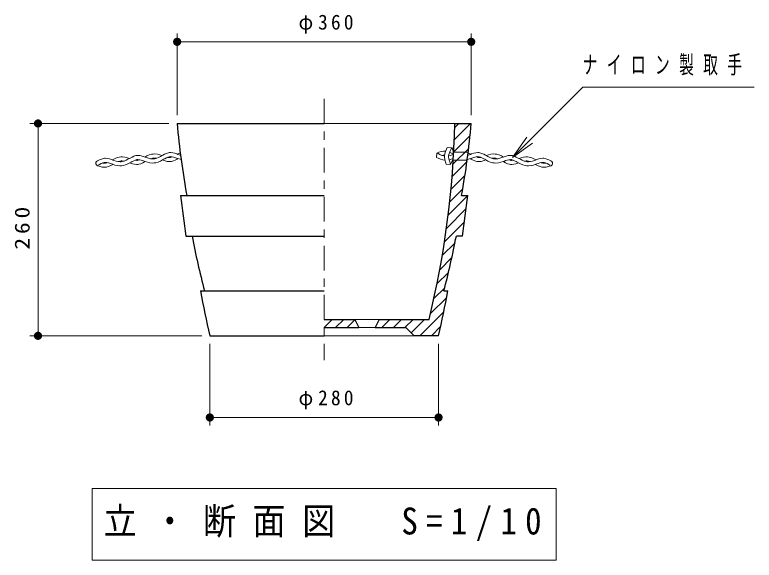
# Model space of a CAD drawing. Units: millimetres on the paper. Extents: x -365 to 12, y -47 to 257.
# Drawn here: x -280 to -189.5, y 63.1 to 129.9 of the extents above; entities that cross this region are included whole.
import ezdxf

# ---------------------------------------------------------------- set-up
doc = ezdxf.new("R2010")
doc.units = ezdxf.units.MM
doc.linetypes.add('USER2', pattern=[6, 3, -1, 1, -1])
doc.layers.add('LY_1', color=7, linetype='Continuous', lineweight=13)
doc.styles.add('ＭＳ ゴシック', font='')
doc.styles.get('ＭＳ ゴシック').set_extended_font_data('MS Gothic')

# ---------------------------------------------------------------- blocks, each defined once
blk = doc.blocks.new('filled_dot')
at = {"color": 0, "linetype": 'Continuous', "lineweight": -2, "const_width": 1.25}
blk.add_lwpolyline([(-0.625, 0, 1), (0.625, 0, 1)], format="xyb", close=True, dxfattribs=at)

msp = doc.modelspace()

# ---------------------------------------------------------------- linework, layer by layer
at = {"layer": 'LY_1'}
for p, q in [((-260.148, 117.586), (-260.148, 127.586)), ((-224.148, 117.586), (-224.148, 127.586)), ((-260.148, 126.586), (-224.148, 126.586)), ((-261.148, 116.586), (-278.184, 116.586)), ((-277.184, 90.586), (-277.184, 116.586)), ((-242.148, 116.586), (-226.148, 116.586)), ((-226.211, 114.615), (-224.239, 116.586)), ((-226.161, 116.079), (-225.653, 116.586)), ((-226.281, 113.13), (-224.284, 115.127)), ((-219.107, 112.422), (-217.339, 114.897)), ((-219.107, 112.422), (-216.985, 114.543)), ((-216.632, 114.189), (-219.107, 112.422)), ((-228.133, 113.084), (-227.84, 113.157)), ((-227.84, 113.157), (-227.531, 113.194)), ((-227.531, 113.194), (-227.326, 113.19)), ((-227.296, 113.174), (-227.381, 112.875)), ((-227.326, 113.19), (-227.294, 113.186)), ((-227.177, 113.453), (-227.296, 113.174)), ((-227.076, 113.649), (-227.177, 113.453)), ((-227.076, 113.649), (-226.532, 113.607)), ((-226.724, 113.241), (-226.823, 113.007)), ((-226.605, 113.472), (-226.724, 113.241)), ((-226.532, 113.607), (-226.605, 113.472)), ((-226.532, 113.607), (-226.418, 113.393)), ((-226.418, 113.393), (-226.345, 113.099)), ((-226.372, 111.625), (-224.458, 113.539)), ((-269.422, 112.233), (-269.186, 112.302)), ((-269.186, 112.302), (-269.048, 112.323)), ((-269.048, 112.323), (-268.909, 112.326)), ((-268.909, 112.326), (-268.665, 112.299)), ((-268.665, 112.299), (-268.418, 112.24)), ((-268.08, 112.13), (-267.834, 112.258)), ((-267.834, 112.258), (-267.557, 112.379)), ((-267.557, 112.379), (-267.258, 112.467)), ((-267.258, 112.467), (-267.056, 112.497)), ((-267.056, 112.497), (-266.852, 112.503)), ((-266.852, 112.503), (-266.542, 112.468)), ((-266.542, 112.468), (-266.248, 112.397)), ((-266.248, 112.397), (-265.984, 112.313)), ((-266.167, 112.211), (-266.033, 112.285)), ((-266.033, 112.285), (-265.9, 112.359)), ((-265.9, 112.359), (-265.669, 112.48)), ((-265.669, 112.48), (-265.437, 112.582)), ((-265.437, 112.582), (-265.202, 112.651)), ((-265.202, 112.651), (-265.063, 112.671)), ((-265.063, 112.671), (-264.924, 112.675)), ((-264.924, 112.675), (-264.68, 112.648)), ((-264.68, 112.648), (-264.434, 112.588)), ((-264.434, 112.588), (-264.185, 112.509)), ((-264.185, 112.509), (-264.041, 112.459)), ((-264.095, 112.478), (-263.849, 112.607)), ((-264.041, 112.459), (-263.897, 112.41)), ((-263.897, 112.41), (-263.649, 112.331)), ((-263.849, 112.607), (-263.572, 112.728)), ((-263.649, 112.331), (-263.402, 112.271)), ((-263.572, 112.728), (-263.273, 112.816)), ((-263.402, 112.271), (-263.158, 112.244)), ((-263.366, 112.267), (-263.166, 112.326)), ((-263.273, 112.816), (-263.071, 112.845)), ((-263.166, 112.326), (-263.027, 112.347)), ((-263.071, 112.845), (-262.867, 112.851)), ((-263.027, 112.347), (-262.888, 112.35)), ((-263.019, 112.248), (-262.881, 112.268)), ((-262.888, 112.35), (-262.68, 112.327)), ((-262.881, 112.268), (-262.645, 112.337)), ((-262.867, 112.851), (-262.557, 112.817)), ((-262.645, 112.337), (-262.413, 112.439)), ((-262.557, 112.817), (-262.263, 112.746)), ((-262.413, 112.439), (-262.182, 112.56)), ((-262.263, 112.746), (-261.999, 112.662)), ((-262.182, 112.56), (-262.049, 112.634)), ((-262.049, 112.634), (-261.915, 112.708)), ((-261.915, 112.708), (-261.685, 112.829)), ((-261.806, 112.197), (-261.677, 112.268)), ((-261.685, 112.829), (-261.452, 112.93)), ((-261.677, 112.268), (-261.468, 112.378)), ((-261.468, 112.378), (-261.281, 112.459)), ((-261.452, 112.93), (-261.217, 112.999)), ((-261.309, 112.447), (-261.279, 112.44)), ((-261.281, 112.459), (-261.109, 112.51)), ((-261.279, 112.44), (-261.101, 112.42)), ((-261.217, 112.999), (-261.079, 113.02)), ((-261.109, 112.51), (-261.035, 112.521)), ((-261.101, 112.42), (-261.026, 112.422)), ((-261.079, 113.02), (-260.939, 113.024)), ((-261.035, 112.521), (-260.96, 112.523)), ((-261.026, 112.422), (-260.952, 112.433)), ((-260.96, 112.523), (-260.782, 112.503)), ((-260.952, 112.433), (-260.78, 112.484)), ((-260.939, 113.024), (-260.695, 112.996)), ((-260.782, 112.503), (-260.583, 112.455)), ((-260.78, 112.484), (-260.752, 112.496)), ((-260.695, 112.996), (-260.449, 112.937)), ((-260.583, 112.455), (-260.359, 112.384)), ((-260.449, 112.937), (-260.201, 112.858)), ((-260.359, 112.384), (-260.22, 112.336)), ((-260.22, 112.336), (-260.07, 112.284)), ((-260.201, 112.858), (-260.056, 112.808)), ((-260.146, 112.235), (-260.067, 112.279)), ((-260.11, 112.827), (-259.865, 112.956)), ((-260.07, 112.284), (-259.798, 112.197)), ((-260.056, 112.808), (-259.912, 112.758)), ((-259.912, 112.758), (-259.736, 112.702)), ((-259.865, 112.956), (-259.773, 112.995)), ((-228.39, 112.426), (-228.347, 112.97)), ((-228.39, 112.426), (-228.193, 112.325)), ((-228.347, 112.97), (-228.133, 113.084)), ((-228.347, 112.97), (-228.213, 112.897)), ((-228.213, 112.897), (-227.981, 112.778)), ((-228.193, 112.325), (-227.914, 112.206)), ((-227.981, 112.778), (-227.748, 112.679)), ((-227.748, 112.679), (-227.512, 112.612)), ((-227.741, 112.677), (-227.564, 112.698)), ((-227.564, 112.698), (-227.406, 112.695)), ((-227.512, 112.612), (-227.41, 112.597)), ((-227.409, 112.672), (-227.413, 112.468)), ((-227.413, 112.468), (-227.375, 112.159)), ((-227.381, 112.875), (-227.409, 112.672)), ((-226.909, 112.633), (-226.912, 112.494)), ((-226.912, 112.494), (-226.883, 112.25)), ((-226.911, 112.639), (-226.744, 112.68)), ((-226.89, 112.771), (-226.909, 112.633)), ((-226.823, 113.007), (-226.89, 112.771)), ((-226.798, 113.066), (-226.546, 112.959)), ((-226.744, 112.68), (-226.497, 112.762)), ((-226.606, 112.2), (-226.336, 112.288)), ((-226.546, 112.959), (-226.299, 112.832)), ((-226.497, 112.762), (-226.299, 112.832)), ((-226.37, 112.277), (-226.425, 112.084)), ((-226.345, 113.099), (-226.313, 112.839)), ((-226.283, 113.086), (-224.513, 113.086)), ((-224.385, 112.758), (-224.561, 112.702)), ((-224.432, 112.956), (-224.524, 112.995)), ((-224.227, 112.284), (-224.498, 112.197)), ((-224.186, 112.827), (-224.432, 112.956)), ((-224.24, 112.808), (-224.385, 112.758)), ((-224.096, 112.858), (-224.24, 112.808)), ((-224.15, 112.235), (-224.229, 112.279)), ((-224.077, 112.336), (-224.227, 112.284)), ((-223.848, 112.937), (-224.096, 112.858)), ((-223.938, 112.384), (-224.077, 112.336)), ((-223.713, 112.455), (-223.938, 112.384)), ((-223.601, 112.996), (-223.848, 112.937)), ((-223.515, 112.503), (-223.713, 112.455)), ((-223.358, 113.024), (-223.601, 112.996)), ((-223.516, 112.484), (-223.544, 112.496)), ((-223.344, 112.433), (-223.516, 112.484)), ((-223.337, 112.523), (-223.515, 112.503)), ((-223.218, 113.02), (-223.358, 113.024)), ((-223.27, 112.422), (-223.344, 112.433)), ((-223.262, 112.521), (-223.337, 112.523)), ((-223.195, 112.42), (-223.27, 112.422)), ((-223.187, 112.51), (-223.262, 112.521)), ((-223.08, 112.999), (-223.218, 113.02)), ((-223.017, 112.44), (-223.195, 112.42)), ((-223.016, 112.459), (-223.187, 112.51)), ((-222.845, 112.93), (-223.08, 112.999)), ((-222.987, 112.447), (-223.017, 112.44)), ((-222.828, 112.378), (-223.016, 112.459)), ((-222.612, 112.829), (-222.845, 112.93)), ((-222.619, 112.268), (-222.828, 112.378)), ((-222.491, 112.197), (-222.619, 112.268)), ((-222.381, 112.708), (-222.612, 112.829)), ((-222.248, 112.634), (-222.381, 112.708)), ((-222.034, 112.746), (-222.298, 112.662)), ((-222.114, 112.56), (-222.248, 112.634)), ((-221.884, 112.439), (-222.114, 112.56)), ((-221.739, 112.817), (-222.034, 112.746)), ((-221.651, 112.337), (-221.884, 112.439)), ((-221.43, 112.851), (-221.739, 112.817)), ((-221.416, 112.268), (-221.651, 112.337)), ((-221.409, 112.35), (-221.617, 112.327)), ((-221.226, 112.845), (-221.43, 112.851)), ((-221.278, 112.248), (-221.416, 112.268)), ((-221.269, 112.347), (-221.409, 112.35)), ((-221.131, 112.326), (-221.269, 112.347)), ((-221.023, 112.816), (-221.226, 112.845)), ((-220.895, 112.271), (-221.138, 112.244)), ((-220.931, 112.267), (-221.131, 112.326)), ((-220.725, 112.728), (-221.023, 112.816)), ((-220.648, 112.331), (-220.895, 112.271)), ((-220.447, 112.607), (-220.725, 112.728)), ((-220.4, 112.41), (-220.648, 112.331)), ((-220.202, 112.478), (-220.447, 112.607)), ((-220.256, 112.459), (-220.4, 112.41)), ((-220.111, 112.509), (-220.256, 112.459)), ((-219.863, 112.588), (-220.111, 112.509)), ((-219.616, 112.648), (-219.863, 112.588)), ((-219.373, 112.675), (-219.616, 112.648)), ((-219.233, 112.671), (-219.373, 112.675)), ((-219.095, 112.651), (-219.233, 112.671)), ((-218.86, 112.582), (-219.095, 112.651)), ((-218.627, 112.48), (-218.86, 112.582)), ((-218.397, 112.359), (-218.627, 112.48)), ((-218.263, 112.285), (-218.397, 112.359)), ((-218.049, 112.397), (-218.313, 112.313)), ((-218.13, 112.211), (-218.263, 112.285)), ((-217.754, 112.468), (-218.049, 112.397)), ((-217.445, 112.503), (-217.754, 112.468)), ((-217.241, 112.497), (-217.445, 112.503)), ((-217.039, 112.467), (-217.241, 112.497)), ((-216.74, 112.379), (-217.039, 112.467)), ((-216.462, 112.258), (-216.74, 112.379)), ((-216.217, 112.13), (-216.462, 112.258)), ((-215.632, 112.299), (-215.878, 112.24)), ((-215.388, 112.326), (-215.632, 112.299)), ((-215.248, 112.323), (-215.388, 112.326)), ((-215.11, 112.302), (-215.248, 112.323)), ((-214.875, 112.233), (-215.11, 112.302)), ((-270.018, 111.937), (-269.885, 112.011)), ((-269.921, 111.419), (-269.83, 111.388)), ((-269.885, 112.011), (-269.654, 112.132)), ((-269.83, 111.388), (-269.582, 111.309)), ((-269.775, 111.5), (-269.647, 111.571)), ((-269.654, 112.132), (-269.422, 112.233)), ((-269.647, 111.571), (-269.438, 111.681)), ((-269.438, 111.681), (-269.251, 111.762)), ((-269.278, 111.75), (-269.249, 111.743)), ((-269.251, 111.762), (-269.079, 111.813)), ((-269.249, 111.743), (-269.071, 111.723)), ((-269.079, 111.813), (-269.005, 111.824)), ((-269.071, 111.723), (-268.996, 111.725)), ((-269.005, 111.824), (-268.93, 111.826)), ((-268.996, 111.725), (-268.922, 111.736)), ((-268.93, 111.826), (-268.752, 111.806)), ((-268.922, 111.736), (-268.75, 111.786)), ((-268.752, 111.806), (-268.553, 111.758)), ((-268.75, 111.786), (-268.722, 111.799)), ((-268.579, 111.315), (-268.346, 111.417)), ((-268.553, 111.758), (-268.328, 111.686)), ((-268.418, 112.24), (-268.17, 112.161)), ((-268.346, 111.417), (-268.116, 111.538)), ((-268.328, 111.686), (-268.189, 111.638)), ((-268.189, 111.638), (-268.039, 111.586)), ((-268.17, 112.161), (-268.026, 112.111)), ((-268.116, 111.538), (-268.037, 111.582)), ((-268.039, 111.586), (-267.768, 111.5)), ((-268.026, 112.111), (-267.882, 112.061)), ((-267.882, 112.061), (-267.633, 111.982)), ((-267.768, 111.5), (-267.473, 111.429)), ((-267.633, 111.982), (-267.387, 111.923)), ((-267.473, 111.429), (-267.164, 111.395)), ((-267.387, 111.923), (-267.143, 111.895)), ((-267.351, 111.919), (-267.15, 111.977)), ((-267.164, 111.395), (-266.96, 111.4)), ((-267.15, 111.977), (-267.012, 111.998)), ((-267.143, 111.895), (-267.004, 111.899)), ((-267.012, 111.998), (-266.873, 112.002)), ((-267.004, 111.899), (-266.865, 111.92)), ((-266.96, 111.4), (-266.758, 111.43)), ((-266.873, 112.002), (-266.665, 111.979)), ((-266.865, 111.92), (-266.63, 111.989)), ((-266.758, 111.43), (-266.459, 111.518)), ((-266.63, 111.989), (-266.398, 112.09)), ((-266.459, 111.518), (-266.182, 111.639)), ((-266.398, 112.09), (-266.167, 112.211)), ((-266.182, 111.639), (-265.929, 111.771)), ((-265.936, 111.768), (-265.846, 111.736)), ((-265.929, 111.771), (-265.79, 111.848)), ((-265.846, 111.736), (-265.597, 111.657)), ((-265.79, 111.848), (-265.662, 111.92)), ((-265.662, 111.92), (-265.453, 112.029)), ((-265.597, 111.657), (-265.351, 111.598)), ((-265.453, 112.029), (-265.266, 112.111)), ((-265.351, 111.598), (-265.107, 111.571)), ((-265.294, 112.098), (-265.264, 112.091)), ((-265.266, 112.111), (-265.094, 112.161)), ((-265.264, 112.091), (-265.086, 112.071)), ((-265.107, 111.571), (-264.967, 111.574)), ((-265.094, 112.161), (-265.02, 112.172)), ((-265.086, 112.071), (-265.011, 112.073)), ((-265.02, 112.172), (-264.945, 112.174)), ((-265.011, 112.073), (-264.937, 112.084)), ((-264.967, 111.574), (-264.829, 111.595)), ((-264.945, 112.174), (-264.767, 112.154)), ((-264.937, 112.084), (-264.765, 112.135)), ((-264.829, 111.595), (-264.594, 111.664)), ((-264.767, 112.154), (-264.568, 112.107)), ((-264.765, 112.135), (-264.737, 112.147)), ((-264.594, 111.664), (-264.362, 111.765)), ((-264.568, 112.107), (-264.343, 112.035)), ((-264.362, 111.765), (-264.131, 111.886)), ((-264.343, 112.035), (-264.205, 111.987)), ((-264.205, 111.987), (-264.055, 111.935)), ((-264.131, 111.886), (-264.047, 111.933)), ((-264.055, 111.935), (-263.783, 111.849)), ((-263.783, 111.849), (-263.489, 111.778)), ((-263.489, 111.778), (-263.179, 111.743)), ((-263.179, 111.743), (-262.975, 111.749)), ((-263.158, 112.244), (-263.019, 112.248)), ((-262.975, 111.749), (-262.773, 111.779)), ((-262.773, 111.779), (-262.474, 111.866)), ((-262.474, 111.866), (-262.197, 111.987)), ((-262.197, 111.987), (-261.944, 112.12)), ((-261.951, 112.116), (-261.861, 112.085)), ((-261.944, 112.12), (-261.806, 112.197)), ((-261.861, 112.085), (-261.613, 112.006)), ((-261.613, 112.006), (-261.366, 111.946)), ((-261.366, 111.946), (-261.122, 111.919)), ((-261.122, 111.919), (-260.983, 111.923)), ((-260.983, 111.923), (-260.845, 111.944)), ((-260.845, 111.944), (-260.609, 112.013)), ((-260.609, 112.013), (-260.377, 112.114)), ((-260.377, 112.114), (-260.146, 112.235)), ((-259.798, 112.197), (-259.666, 112.165)), ((-227.914, 112.206), (-227.615, 112.121)), ((-227.615, 112.121), (-227.413, 112.093)), ((-227.413, 112.093), (-227.359, 112.092)), ((-227.375, 112.159), (-227.302, 111.865)), ((-227.302, 111.865), (-227.213, 111.595)), ((-227.213, 111.595), (-226.67, 111.552)), ((-226.883, 112.25), (-226.821, 112.004)), ((-226.855, 112.138), (-226.606, 112.2)), ((-226.821, 112.004), (-226.74, 111.757)), ((-226.74, 111.757), (-226.67, 111.552)), ((-226.543, 111.806), (-226.67, 111.552)), ((-226.425, 112.084), (-226.543, 111.806)), ((-226.485, 110.098), (-224.664, 111.918)), ((-226.342, 112.086), (-224.642, 112.086)), ((-224.498, 112.197), (-224.631, 112.165)), ((-223.92, 112.114), (-224.15, 112.235)), ((-223.687, 112.013), (-223.92, 112.114)), ((-223.452, 111.944), (-223.687, 112.013)), ((-223.314, 111.923), (-223.452, 111.944)), ((-223.174, 111.919), (-223.314, 111.923)), ((-222.931, 111.946), (-223.174, 111.919)), ((-222.684, 112.006), (-222.931, 111.946)), ((-222.436, 112.085), (-222.684, 112.006)), ((-222.352, 112.12), (-222.491, 112.197)), ((-222.346, 112.116), (-222.436, 112.085)), ((-222.1, 111.987), (-222.352, 112.12)), ((-221.822, 111.866), (-222.1, 111.987)), ((-221.524, 111.779), (-221.822, 111.866)), ((-221.322, 111.749), (-221.524, 111.779)), ((-221.117, 111.743), (-221.322, 111.749)), ((-221.138, 112.244), (-221.278, 112.248)), ((-220.808, 111.778), (-221.117, 111.743)), ((-220.514, 111.849), (-220.808, 111.778)), ((-220.242, 111.935), (-220.514, 111.849)), ((-220.166, 111.886), (-220.249, 111.933)), ((-220.092, 111.987), (-220.242, 111.935)), ((-219.935, 111.765), (-220.166, 111.886)), ((-219.953, 112.035), (-220.092, 111.987)), ((-219.728, 112.107), (-219.953, 112.035)), ((-219.703, 111.664), (-219.935, 111.765)), ((-219.53, 112.154), (-219.728, 112.107)), ((-219.467, 111.595), (-219.703, 111.664)), ((-219.532, 112.135), (-219.56, 112.147)), ((-219.36, 112.084), (-219.532, 112.135)), ((-219.352, 112.174), (-219.53, 112.154)), ((-219.329, 111.574), (-219.467, 111.595)), ((-219.285, 112.073), (-219.36, 112.084)), ((-219.277, 112.172), (-219.352, 112.174)), ((-219.19, 111.571), (-219.329, 111.574)), ((-219.21, 112.071), (-219.285, 112.073)), ((-219.203, 112.161), (-219.277, 112.172)), ((-219.032, 112.091), (-219.21, 112.071)), ((-219.031, 112.111), (-219.203, 112.161)), ((-218.946, 111.598), (-219.19, 111.571)), ((-219.003, 112.098), (-219.032, 112.091)), ((-218.843, 112.029), (-219.031, 112.111)), ((-218.699, 111.657), (-218.946, 111.598)), ((-218.634, 111.92), (-218.843, 112.029)), ((-218.451, 111.736), (-218.699, 111.657)), ((-218.506, 111.848), (-218.634, 111.92)), ((-218.368, 111.771), (-218.506, 111.848)), ((-218.361, 111.768), (-218.451, 111.736)), ((-218.115, 111.639), (-218.368, 111.771)), ((-217.899, 112.09), (-218.13, 112.211)), ((-217.838, 111.518), (-218.115, 111.639)), ((-217.667, 111.989), (-217.899, 112.09)), ((-217.539, 111.43), (-217.838, 111.518)), ((-217.431, 111.92), (-217.667, 111.989)), ((-217.424, 112.002), (-217.632, 111.979)), ((-217.337, 111.4), (-217.539, 111.43)), ((-217.293, 111.899), (-217.431, 111.92)), ((-217.284, 111.998), (-217.424, 112.002)), ((-217.133, 111.395), (-217.337, 111.4)), ((-217.153, 111.895), (-217.293, 111.899)), ((-217.146, 111.977), (-217.284, 111.998)), ((-216.91, 111.923), (-217.153, 111.895)), ((-216.946, 111.919), (-217.146, 111.977)), ((-216.823, 111.429), (-217.133, 111.395)), ((-216.663, 111.982), (-216.91, 111.923)), ((-216.529, 111.5), (-216.823, 111.429)), ((-216.415, 112.061), (-216.663, 111.982)), ((-216.257, 111.586), (-216.529, 111.5)), ((-216.271, 112.111), (-216.415, 112.061)), ((-216.126, 112.161), (-216.271, 112.111)), ((-216.181, 111.538), (-216.26, 111.582)), ((-216.107, 111.638), (-216.257, 111.586)), ((-215.95, 111.417), (-216.181, 111.538)), ((-215.878, 112.24), (-216.126, 112.161)), ((-215.969, 111.686), (-216.107, 111.638)), ((-215.744, 111.758), (-215.969, 111.686)), ((-215.718, 111.315), (-215.95, 111.417)), ((-215.545, 111.806), (-215.744, 111.758)), ((-215.547, 111.786), (-215.575, 111.799)), ((-215.375, 111.736), (-215.547, 111.786)), ((-215.367, 111.826), (-215.545, 111.806)), ((-215.301, 111.725), (-215.375, 111.736)), ((-215.292, 111.824), (-215.367, 111.826)), ((-215.226, 111.723), (-215.301, 111.725)), ((-215.218, 111.813), (-215.292, 111.824)), ((-215.048, 111.743), (-215.226, 111.723)), ((-215.046, 111.762), (-215.218, 111.813)), ((-215.019, 111.75), (-215.048, 111.743)), ((-214.859, 111.681), (-215.046, 111.762)), ((-214.643, 112.132), (-214.875, 112.233)), ((-214.65, 111.571), (-214.859, 111.681)), ((-214.466, 111.388), (-214.715, 111.309)), ((-214.521, 111.5), (-214.65, 111.571)), ((-214.412, 112.011), (-214.643, 112.132)), ((-214.376, 111.419), (-214.466, 111.388)), ((-214.278, 111.937), (-214.412, 112.011)), ((-269.582, 111.309), (-269.336, 111.249)), ((-269.336, 111.249), (-269.092, 111.222)), ((-269.092, 111.222), (-268.952, 111.226)), ((-268.952, 111.226), (-268.814, 111.246)), ((-268.814, 111.246), (-268.579, 111.315)), ((-215.483, 111.246), (-215.718, 111.315)), ((-215.344, 111.226), (-215.483, 111.246)), ((-215.205, 111.222), (-215.344, 111.226)), ((-214.961, 111.249), (-215.205, 111.222)), ((-214.715, 111.309), (-214.961, 111.249)), ((-226.621, 108.548), (-224.905, 110.263)), ((-226.968, 105.373), (-224.576, 107.765)), ((-226.781, 106.973), (-225.183, 108.571)), ((-227.181, 103.745), (-224.766, 106.159)), ((-227.422, 102.089), (-224.976, 104.536)), ((-225.311, 102.786), (-225.204, 102.894)), ((-227.694, 100.403), (-226.133, 101.965)), ((-227.999, 98.685), (-226.511, 100.172)), ((-228.338, 96.931), (-226.931, 98.338)), ((-228.714, 95.141), (-227.395, 96.46)), ((-229.13, 93.311), (-227.146, 95.295)), ((-230.44, 90.586), (-227.507, 93.52)), ((-242.148, 91.606), (-241.168, 92.586)), ((-240.754, 91.586), (-239.754, 92.586)), ((-239.34, 91.586), (-238.386, 92.54)), ((-238.409, 92.586), (-235.409, 92.586)), ((-235.097, 91.586), (-234.097, 92.586)), ((-233.683, 91.586), (-232.683, 92.586)), ((-232.269, 91.586), (-231.269, 92.586)), ((-231.501, 90.939), (-229.854, 92.586)), ((-237.925, 91.586), (-237.915, 91.597)), ((-235.909, 91.586), (-237.909, 91.586)), ((-229.026, 90.586), (-227.894, 91.718)), ((-257.148, 90.586), (-278.184, 90.586)), ((-231.148, 90.586), (-242.148, 90.586)), ((-256.148, 89.586), (-256.148, 79.586)), ((-228.148, 89.586), (-228.148, 79.586)), ((-228.148, 80.586), (-256.148, 80.586)), ((-270.548, 71.909), (-270.548, 63.109)), ((-213.748, 71.909), (-270.548, 71.909)), ((-213.748, 63.109), (-213.748, 71.909)), ((-270.548, 63.109), (-213.748, 63.109))]:
    msp.add_line(p, q, dxfattribs=at)
at = {"layer": 'LY_1', "linetype": 'USER2'}
msp.add_line((-242.148, 119.586), (-242.148, 87.586), dxfattribs=at)
at = {"layer": 'LY_1', "color": 3, "lineweight": 25}
for p, q in [((-260.148, 116.586), (-242.148, 116.586)), ((-226.148, 116.586), (-224.148, 116.586)), ((-259.723, 107.786), (-242.148, 107.786)), ((-225.323, 107.786), (-224.573, 107.786)), ((-259.077, 102.786), (-242.148, 102.786)), ((-225.22, 102.786), (-225.97, 102.786)), ((-257.305, 96.086), (-242.148, 96.086)), ((-227.491, 96.086), (-226.991, 96.086)), ((-242.148, 92.586), (-238.409, 92.586)), ((-238.409, 92.586), (-237.909, 91.586)), ((-235.409, 92.586), (-235.909, 91.586)), ((-235.409, 92.586), (-229.303, 92.586)), ((-242.148, 91.586), (-237.909, 91.586)), ((-235.909, 91.586), (-232.148, 91.586)), ((-232.148, 91.586), (-231.148, 90.586)), ((-256.148, 90.586), (-242.148, 90.586)), ((-228.148, 90.586), (-231.148, 90.586))]:
    msp.add_line(p, q, dxfattribs=at)
at = {"layer": 'LY_1'}
msp.add_lwpolyline([(-219.107, 112.422), (-210.502, 121.026), (-189.502, 121.026)], dxfattribs=at)
at = {"layer": 'LY_1', "color": 3, "lineweight": 25}
for centre, radius, start, end in [((-167.948, 124.417), 92.532, 184.8548, 190.35419), ((-338.646, 119.168), 112.527, 346.33604, 358.68523), ((-316.349, 124.417), 92.532, 349.64581, 355.14522), ((-95.285, 126.502), 165.5, 186.49303, 188.23848), ((-389.012, 126.502), 165.5, 351.76152, 353.50698), ((-149.509, 123.978), 110.863, 191.01984, 194.57127), ((-334.788, 123.978), 110.863, 345.42871, 348.98016), ((-95.285, 127.301), 165, 190.90508, 192.85683), ((-389.012, 127.301), 165, 347.14316, 349.09491)]:
    msp.add_arc(centre, radius, start, end, dxfattribs=at)
at = {"layer": 'LY_1'}
for centre, start, end in [((-269.79, 111.712), 135.42452, 245.92908), ((-214.507, 111.712), 294.0713, 44.57587)]:
    msp.add_arc(centre, 0.321, start, end, dxfattribs=at)

# ---------------------------------------------------------------- block references
at = {"layer": 'LY_1', "xscale": 0.4, "yscale": 0.4}
for p in [(-260.148, 126.586), (-256.148, 80.586)]:
    msp.add_blockref('filled_dot', p, dxfattribs=at)
for p, rotation in [((-224.148, 126.586), 180), ((-277.184, 116.586), 270), ((-277.184, 90.586), 90), ((-228.148, 80.586), 180)]:
    msp.add_blockref('filled_dot', p, dxfattribs=dict(at, rotation=rotation))

# ---------------------------------------------------------------- texts
at = {"layer": 'LY_1', "style": 'ＭＳ ゴシック'}
for s, insert, char_height, attachment_point in [('\\T1.33;\\W0.95;φ360', (-241.729, 127.586), 1.833, 8), ('\\T1.64;\\W0.6;ナイロン製取手', (-210.502, 123.676), 2.199, 4), ('\\T1.33;\\W0.95;φ280', (-241.729, 81.586), 1.833, 8), ('\\T1.5;\\W0.9;立・断面図\u3000S=1/10', (-269.148, 67.509), 3.299, 4)]:
    msp.add_mtext(s, dxfattribs=dict(at, insert=insert, char_height=char_height, attachment_point=attachment_point))
at = {"layer": 'LY_1', "insert": (-278.184, 104.002), "char_height": 1.833, "attachment_point": 8, "rotation": 90, "style": 'ＭＳ ゴシック'}
msp.add_mtext('\\T1.33;\\W1.15;260', dxfattribs=at)

doc.saveas('drawing.dxf')
